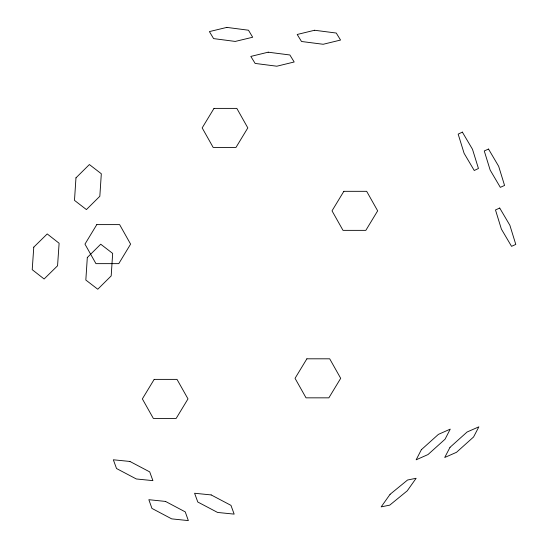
<?xml version="1.0" encoding="UTF-8"?>
<svg xmlns="http://www.w3.org/2000/svg" width="548" height="548" viewBox="0 0 548 548"><rect width="100%" height="100%" fill="white"/><g stroke="black" fill="none" stroke-linecap="round" stroke-linejoin="round"><path stroke-width="0.82" d="M75.967 177.853L74.487 200.369L86.42 209.576L99.832 196.273L101.318 173.757L89.386 164.551L75.967 177.853M87.31 257.526L85.831 280.035L97.77 289.228L111.189 275.918L112.669 253.409L100.729 244.209L87.31 257.526M33.777 247.148L32.216 269.671L44.107 278.987L57.561 265.773L59.116 243.25L47.224 233.941L33.777 247.148M421.344 449.73L416.151 459.813L428.009 454.552L445.058 439.201L450.25 429.125L438.393 434.386L421.344 449.73M450.004 447.339L444.716 457.491L456.505 452.305L473.575 436.982L478.863 426.83L467.074 432.016L450.004 447.339M96.791 224.612L84.961 244.127L95.948 263.643L118.772 263.643L130.602 244.127L119.615 224.612L96.791 224.612M214.008 108.388L202.178 127.903L213.165 147.419L235.989 147.419L247.819 127.903L236.825 108.388L214.008 108.388M154.187 379.38L142.357 398.896L153.351 418.412L176.168 418.412L187.998 398.896L177.011 379.38L154.187 379.38M343.849 191.321L332.019 210.836L343.007 230.359L365.831 230.359L377.661 210.836L366.667 191.321L343.849 191.321M306.88 358.81L295.05 378.325L306.037 397.841L328.862 397.841L340.692 378.325L329.697 358.81L306.88 358.81M390.08 494.31L381.182 506.866L389.758 505.133L407.233 490.844L416.131 478.281L407.554 480.014L390.08 494.31M462.361 132.116L458.169 134.13L464.108 153.324L474.253 170.503L478.445 168.483L472.499 149.289L462.361 132.116M499.721 208.041L495.481 209.953L501.386 229.098L511.537 246.333L515.784 244.422L509.873 225.276L499.721 208.041M488.521 149.056L484.268 150.953L490.172 170.099L500.317 187.348L504.564 185.443L498.666 166.297L488.521 149.056M314.573 30.256L297.194 34.476L301.503 41.49L323.183 44.272L340.555 40.052L336.253 33.038L314.573 30.256M268.184 52.19L250.82 56.417L255.142 63.424L276.822 66.212L294.187 61.993L289.871 54.978L268.184 52.19M226.851 27.4L209.398 31.592L213.597 38.607L235.236 41.429L252.683 37.237L248.491 30.222L226.851 27.4M211.172 494.926L194.588 493.255L197.794 502.016L217.577 512.449L234.16 514.12L230.955 505.359L211.172 494.926M129.931 461.457L113.34 459.786L116.532 468.533L136.315 478.966L152.906 480.637L149.714 471.89L129.931 461.457M165.51 501.427L148.851 499.694L151.94 508.414L171.682 518.867L188.341 520.6L185.251 511.88L165.51 501.427"/></g></svg>
